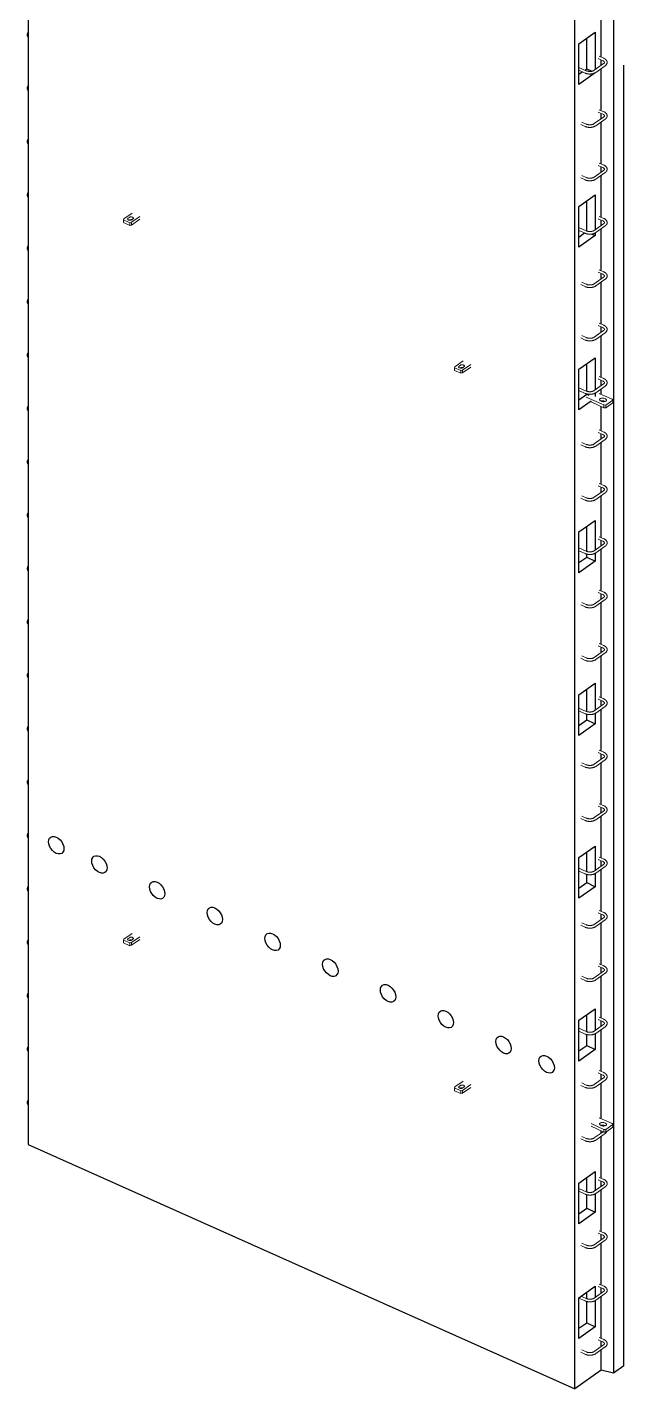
# Model space of a CAD drawing. Header units: millimetres. Extents: x -3238 to 16509, y 1067 to 21350.
# Drawn here: x 5379 to 7199, y 7953 to 12105 of the extents above; entities that cross this region are included whole.
import ezdxf

# ---------------------------------------------------------------- set-up
doc = ezdxf.new("R2010")
doc.units = ezdxf.units.MM
for name, color, linetype, lineweight in [('A-GENM', 13, 'Continuous', 18), ('A-WALL', 113, 'Continuous', 25), ('S-RBAR', 171, 'Continuous', 18)]:
    doc.layers.add(name, color=color, linetype=linetype, lineweight=lineweight)

# ---------------------------------------------------------------- blocks, each defined once
blk = doc.blocks.new('Rebar Bar - Part 2227165887-431004-3D Ortho')
at = {"layer": 'S-RBAR'}
blk.add_polyline3d([(10500.2, 16159.7, 0), (10499.8, 16159.1, 0), (10499.4, 16158.5, 0), (10499, 16157.9, 0), (10498.7, 16157.2, 0), (10498.3, 16156.6, 0), (10498.1, 16155.9, 0), (10497.9, 16155.2, 0), (10497.7, 16154.5, 0), (10497.6, 16153.8, 0), (10497.5, 16153, 0), (10497.5, 16152.3, 0), (10497.5, 16151.6, 0), (10497.6, 16150.8, 0), (10497.8, 16150.1, 0), (10498, 16149.4, 0), (10498.2, 16148.7, 0), (10498.5, 16148, 0), (10498.8, 16147.4, 0), (10499.1, 16146.8, 0), (10499.5, 16146.1, 0), (10500, 16145.6, 0), (10500.4, 16145, 0)], dxfattribs=at)
blk = doc.blocks.new('Rebar Bar - Part 2227165887-V4-3D Ortho')
at = {"layer": 'S-RBAR'}
blk.add_polyline3d([(10500.2, 11112.6, 0), (10499.8, 11112, 0), (10499.4, 11111.4, 0), (10499, 11110.8, 0), (10498.7, 11110.1, 0), (10498.3, 11109.5, 0), (10498.1, 11108.8, 0), (10497.9, 11108.1, 0), (10497.7, 11107.4, 0), (10497.6, 11106.6, 0), (10497.5, 11105.9, 0), (10497.5, 11105.2, 0), (10497.5, 11104.5, 0), (10497.6, 11103.7, 0), (10497.8, 11103, 0), (10498, 11102.3, 0), (10498.2, 11101.6, 0), (10498.5, 11100.9, 0), (10498.8, 11100.3, 0), (10499.1, 11099.6, 0), (10499.5, 11099, 0), (10500, 11098.4, 0), (10500, 11098.4, 0)], dxfattribs=at)
blk = doc.blocks.new('Rebar Bar - Part 3166313199-431004-3D Ortho')
at = {"layer": 'S-RBAR'}
for p, q in [((12238.9, 15428.4), (12253.2, 15422.1)), ((12256.4, 15429.4), (12242.5, 15435.6))]:
    blk.add_line(p, q, dxfattribs=at)
blk = doc.blocks.new('Rebar Bar - Part 2227165887-V5-3D Ortho')
at = {"layer": 'S-RBAR'}
for points in [[(12255.7, 15413.2, 0), (12256, 15413.5, 0), (12256.4, 15413.7, 0), (12256.7, 15414, 0), (12256.9, 15414.2, 0), (12257.2, 15414.5, 0), (12257.4, 15414.8, 0), (12257.6, 15415, 0), (12257.8, 15415.2, 0), (12257.9, 15415.5, 0), (12258, 15415.7, 0), (12258.1, 15415.9, 0), (12258.2, 15416.1, 0), (12258.2, 15416.3, 0), (12258.3, 15416.5, 0), (12258.3, 15416.6, 0), (12258.3, 15416.8, 0), (12258.3, 15417, 0), (12258.3, 15417.1, 0), (12258.3, 15417.3, 0), (12258.3, 15417.5, 0), (12258.2, 15417.6, 0), (12258.2, 15417.8, 0), (12258.1, 15418, 0), (12258, 15418.2, 0), (12257.8, 15418.5, 0), (12257.7, 15418.7, 0), (12257.5, 15418.9, 0), (12257.3, 15419.2, 0), (12257.1, 15419.4, 0), (12256.8, 15419.7, 0), (12256.6, 15420, 0), (12256.2, 15420.2, 0), (12255.9, 15420.5, 0), (12255.5, 15420.8, 0), (12255.1, 15421, 0), (12254.7, 15421.3, 0), (12254.3, 15421.5, 0), (12253.8, 15421.8, 0), (12253.3, 15422, 0), (12253.2, 15422.1, 0)], [(12260.3, 15406.7, 0), (12260.9, 15407.1, 0), (12261.5, 15407.6, 0), (12262.1, 15408.1, 0), (12262.6, 15408.6, 0), (12263.1, 15409.1, 0), (12263.6, 15409.7, 0), (12264, 15410.3, 0), (12264.5, 15410.9, 0), (12264.8, 15411.5, 0), (12265.2, 15412.1, 0), (12265.5, 15412.8, 0), (12265.7, 15413.5, 0), (12266, 15414.2, 0), (12266.1, 15414.9, 0), (12266.3, 15415.6, 0), (12266.3, 15416.3, 0), (12266.3, 15417.1, 0), (12266.3, 15417.8, 0), (12266.2, 15418.5, 0), (12266.1, 15419.3, 0), (12265.9, 15420, 0), (12265.6, 15420.6, 0), (12265.4, 15421.3, 0), (12265, 15422, 0), (12264.7, 15422.6, 0), (12264.3, 15423.2, 0), (12263.9, 15423.8, 0), (12263.4, 15424.4, 0), (12262.9, 15424.9, 0), (12262.4, 15425.5, 0), (12261.8, 15426, 0), (12261.3, 15426.5, 0), (12260.7, 15426.9, 0), (12260, 15427.4, 0), (12259.4, 15427.8, 0), (12258.7, 15428.2, 0), (12258, 15428.6, 0), (12257.3, 15428.9, 0), (12256.6, 15429.3, 0), (12256.4, 15429.4, 0)]]:
    blk.add_polyline3d(points, dxfattribs=at)
blk = doc.blocks.new('Rebar Bar - Part 981547073-431004-3D Ortho')
at = {"layer": 'S-RBAR'}
for p, q in [((12255.7, 15413.2), (12227.1, 15393)), ((12231.7, 15386.4), (12260.3, 15406.7))]:
    blk.add_line(p, q, dxfattribs=at)
blk = doc.blocks.new('Rebar Bar - Part 2227165887-V6-3D Ortho')
at = {"layer": 'S-RBAR'}
for points in [[(12231.7, 15386.4, 0), (12231, 15386, 0), (12230.4, 15385.6, 0), (12229.7, 15385.2, 0), (12229, 15384.8, 0), (12228.3, 15384.5, 0), (12227.5, 15384.1, 0), (12226.8, 15383.8, 0), (12226, 15383.5, 0), (12225.2, 15383.3, 0), (12224.4, 15383, 0), (12223.6, 15382.8, 0), (12222.8, 15382.6, 0), (12222, 15382.4, 0), (12221.1, 15382.2, 0), (12220.3, 15382, 0), (12219.4, 15381.9, 0), (12218.5, 15381.8, 0), (12217.7, 15381.7, 0), (12216.8, 15381.6, 0), (12215.9, 15381.5, 0), (12215, 15381.5, 0), (12214.1, 15381.5, 0), (12213.2, 15381.5, 0), (12212.3, 15381.5, 0), (12211.5, 15381.5, 0), (12210.6, 15381.6, 0), (12209.7, 15381.7, 0), (12208.8, 15381.8, 0), (12208, 15381.9, 0), (12207.1, 15382, 0), (12206.2, 15382.2, 0), (12205.4, 15382.4, 0), (12204.6, 15382.6, 0), (12203.7, 15382.8, 0), (12202.9, 15383, 0), (12202.1, 15383.3, 0), (12201.3, 15383.6, 0), (12200.6, 15383.9, 0), (12199.8, 15384.2, 0), (12199.6, 15384.3, 0)], [(12227.1, 15393, 0), (12226.7, 15392.7, 0), (12226.3, 15392.5, 0), (12225.8, 15392.2, 0), (12225.4, 15392, 0), (12224.9, 15391.7, 0), (12224.4, 15391.5, 0), (12223.8, 15391.3, 0), (12223.3, 15391.1, 0), (12222.7, 15390.8, 0), (12222.1, 15390.7, 0), (12221.5, 15390.5, 0), (12220.9, 15390.3, 0), (12220.2, 15390.2, 0), (12219.6, 15390, 0), (12218.9, 15389.9, 0), (12218.2, 15389.8, 0), (12217.6, 15389.7, 0), (12216.9, 15389.6, 0), (12216.2, 15389.6, 0), (12215.5, 15389.5, 0), (12214.8, 15389.5, 0), (12214, 15389.5, 0), (12213.3, 15389.5, 0), (12212.6, 15389.5, 0), (12211.9, 15389.5, 0), (12211.2, 15389.6, 0), (12210.5, 15389.6, 0), (12209.8, 15389.7, 0), (12209.1, 15389.8, 0), (12208.5, 15389.9, 0), (12207.8, 15390, 0), (12207.1, 15390.2, 0), (12206.5, 15390.3, 0), (12205.9, 15390.5, 0), (12205.3, 15390.7, 0), (12204.7, 15390.9, 0), (12204.1, 15391.1, 0), (12203.6, 15391.3, 0), (12203, 15391.5, 0), (12202.9, 15391.6, 0)]]:
    blk.add_polyline3d(points, dxfattribs=at)
blk = doc.blocks.new('Rebar Bar - Part 3131074535-V11-3D Ortho')
at = {"layer": 'S-RBAR'}
for p, q in [((12202.9, 13437.8), (12180, 13448)), ((12180, 13439.3), (12199.6, 13430.5))]:
    blk.add_line(p, q, dxfattribs=at)
blk = doc.blocks.new('Rebar Bar - Part 3131074535-V7-3D Ortho')
at = {"layer": 'S-RBAR'}
for p, q in [((12185.8, 15390.5), (12199.6, 15384.3)), ((12202.9, 15391.6), (12189, 15397.8))]:
    blk.add_line(p, q, dxfattribs=at)
blk = doc.blocks.new('Rebar Bar - Part 3166313199-V13-3D Ortho')
at = {"layer": 'S-RBAR'}
blk.add_line((12256.4, 8754.1), (12250.3, 8756.9), dxfattribs=at)
blk = doc.blocks.new('Rebar Bar - Part 2227165887-V14-3D Ortho')
at = {"layer": 'S-RBAR'}
blk.add_line((12256.6, 8754.1), (12256.4, 8754.1), dxfattribs=at)
blk.add_polyline3d([(12260.3, 8731.4, 0), (12260.9, 8731.9, 0), (12261.5, 8732.4, 0), (12262.1, 8732.9, 0), (12262.6, 8733.4, 0), (12263.1, 8733.9, 0), (12263.6, 8734.5, 0), (12264, 8735, 0), (12264.5, 8735.6, 0), (12264.8, 8736.3, 0), (12265.2, 8736.9, 0), (12265.5, 8737.6, 0)], dxfattribs=at)
blk = doc.blocks.new('Rebar Bar - Part 981547073-V15-3D Ortho')
at = {"layer": 'S-RBAR'}
for p, q in [((12254.1, 8736.8), (12227.1, 8717.8)), ((12231.7, 8711.2), (12260.3, 8731.4))]:
    blk.add_line(p, q, dxfattribs=at)
blk = doc.blocks.new('Rebar Bar - Part 3131074535-V16-3D Ortho')
at = {"layer": 'S-RBAR'}
for p, q in [((12180, 8229.4), (12199.6, 8220.6)), ((12202.9, 8227.9), (12186.6, 8235.2))]:
    blk.add_line(p, q, dxfattribs=at)
blk = doc.blocks.new('RR spread anchor face based - RR-SA-2_5-150-1876458-3D Ortho')
at = {"layer": 'A-GENM'}
for p, q in [((11802.2, 14834.5), (11801, 14831.4)), ((11801, 14831.4), (11820.6, 14822.7)), ((11801, 14823.1), (11801, 14831.4)), ((11827.1, 14852.1), (11802.2, 14834.5)), ((11815, 14836.3), (11818.7, 14838.9)), ((11818.7, 14830.7), (11818.1, 14830.2)), ((11825.7, 14824), (11850.6, 14841.6)), ((11850.6, 14833.3), (11825.7, 14815.7)), ((11829.7, 14834.1), (11826, 14831.4)), ((11820.6, 14814.4), (11801, 14823.1)), ((11820.6, 14822.7), (11825.7, 14824)), ((11820.6, 14814.4), (11820.6, 14822.7)), ((11825.7, 14815.7), (11820.6, 14814.4)), ((11825.7, 14824), (11825.7, 14815.7))]:
    blk.add_line(p, q, dxfattribs=at)
for points in [[(11826, 14831.4, 0), (11824.6, 14830.7, 0), (11823, 14830.2, 0), (11821.3, 14830, 0), (11819.4, 14830, 0), (11817.7, 14830.3, 0), (11816.1, 14830.8, 0), (11814.9, 14831.5, 0), (11814, 14832.4, 0), (11813.5, 14833.4, 0), (11813.6, 14834.4, 0), (11814.1, 14835.4, 0), (11815, 14836.3, 0)], [(11818.7, 14838.9, 0), (11820, 14839.7, 0), (11821.6, 14840.2, 0), (11823.4, 14840.4, 0), (11825.2, 14840.4, 0), (11827, 14840.1, 0), (11828.6, 14839.6, 0), (11829.8, 14838.8, 0), (11830.7, 14837.9, 0), (11831.2, 14836.9, 0), (11831.1, 14835.9, 0), (11830.6, 14834.9, 0), (11829.7, 14834.1, 0)], [(11826.6, 14831.9, 0), (11825.2, 14832.1, 0), (11823.4, 14832.1, 0), (11821.6, 14831.9, 0), (11820, 14831.4, 0), (11818.7, 14830.7, 0)]]:
    blk.add_polyline3d(points, dxfattribs=at)
blk = doc.blocks.new('RR spread anchor face based - RR-SA-3_0-200-1726827-3D Ortho')
at = {"layer": 'A-GENM'}
for p, q in [((12281.4, 8761.6), (12242.3, 8779.1)), ((12257.9, 8764.2), (12261, 8762.8)), ((12283.8, 8758.8), (12281.4, 8761.6)), ((12217.4, 8761.5), (12256.5, 8744)), ((12256.5, 8735.7), (12217.4, 8753.2)), ((12249.8, 8754.9), (12246.7, 8756.3)), ((12256.5, 8744), (12262, 8743.4)), ((12256.5, 8735.7), (12256.5, 8744)), ((12262, 8735.1), (12256.5, 8735.7)), ((12260.6, 8754.7), (12257.9, 8755.9)), ((12262, 8743.4), (12283.8, 8758.8)), ((12283.8, 8750.5), (12262, 8735.1)), ((12262, 8735.1), (12262, 8743.4)), ((12283.8, 8750.5), (12283.8, 8758.8))]:
    blk.add_line(p, q, dxfattribs=at)
for points in [[(12246.7, 8756.3, 0), (12245, 8757.2, 0), (12243.9, 8758.4, 0), (12243.3, 8759.7, 0), (12243.4, 8761, 0), (12244, 8762.3, 0), (12245.2, 8763.4, 0), (12246.9, 8764.3, 0), (12249, 8765, 0), (12251.3, 8765.3, 0), (12253.6, 8765.3, 0), (12255.9, 8764.9, 0), (12257.9, 8764.2, 0)], [(12261, 8762.8, 0), (12262.6, 8761.9, 0), (12263.8, 8760.7, 0), (12264.3, 8759.4, 0), (12264.3, 8758.1, 0), (12263.7, 8756.8, 0), (12262.5, 8755.7, 0), (12260.8, 8754.8, 0), (12258.7, 8754.2, 0), (12256.4, 8753.8, 0), (12254.1, 8753.9, 0), (12251.8, 8754.2, 0), (12249.8, 8754.9, 0)], [(12257.9, 8755.9, 0), (12255.9, 8756.6, 0), (12253.6, 8757, 0), (12251.3, 8757, 0), (12249, 8756.7, 0), (12247.1, 8756.1, 0)]]:
    blk.add_polyline3d(points, dxfattribs=at)
blk = doc.blocks.new('RR spread anchor face based - RR-SA-3_0-200-V19-3D Ortho')
at = {"layer": 'A-GENM'}
for p, q in [((12202.9, 10977.1), (12256.5, 10953.1)), ((12281.4, 10970.7), (12242.3, 10988.2)), ((12249.8, 10964), (12246.7, 10965.4)), ((12257.9, 10973.3), (12261, 10971.9)), ((12260.6, 10963.8), (12257.9, 10965)), ((12262, 10952.5), (12283.8, 10967.9)), ((12283.8, 10967.9), (12281.4, 10970.7)), ((12281.4, 10970.7), (12281.4, 10970.7)), ((12283.8, 10959.6), (12283.8, 10967.9)), ((12256.5, 10944.8), (12217.4, 10962.3)), ((12256.5, 10953.1), (12262, 10952.5)), ((12256.5, 10944.8), (12256.5, 10953.1)), ((12262, 10944.2), (12256.5, 10944.8)), ((12283.8, 10959.6), (12262, 10944.2)), ((12262, 10944.2), (12262, 10952.5))]:
    blk.add_line(p, q, dxfattribs=at)
for points in [[(12246.7, 10965.4, 0), (12245, 10966.4, 0), (12243.9, 10967.5, 0), (12243.3, 10968.8, 0), (12243.4, 10970.1, 0), (12244, 10971.4, 0), (12245.2, 10972.5, 0), (12246.9, 10973.4, 0), (12249, 10974.1, 0), (12251.3, 10974.4, 0), (12253.6, 10974.4, 0), (12255.9, 10974, 0), (12257.9, 10973.3, 0)], [(12257.9, 10965, 0), (12255.9, 10965.7, 0), (12253.6, 10966.1, 0), (12251.3, 10966.1, 0), (12249, 10965.8, 0), (12247.1, 10965.2, 0)], [(12261, 10971.9, 0), (12262.6, 10971, 0), (12263.8, 10969.8, 0), (12264.3, 10968.5, 0), (12264.3, 10967.2, 0), (12263.7, 10965.9, 0), (12262.5, 10964.8, 0), (12260.8, 10963.9, 0), (12258.7, 10963.3, 0), (12256.4, 10962.9, 0), (12254.1, 10963, 0), (12251.8, 10963.3, 0), (12249.8, 10964, 0)]]:
    blk.add_polyline3d(points, dxfattribs=at)

msp = doc.modelspace()

# ---------------------------------------------------------------- linework, layer by layer
at = {"layer": 'A-WALL'}
for p, q in [((5382.06953, 15585.24751), (5382.06953, 8697.37336)), ((7167.67035, 15492.30409), (7167.67035, 8000.36634)), ((7049.22687, 7952.80516), (7049.22687, 14912.2187)), ((7130.13828, 12013.81036), (7130.13828, 12142.22841)), ((7061.67478, 12055.06614), (7111.46641, 12090.23396)), ((7111.46641, 12090.23396), (7111.46641, 11975.88327)), ((7061.67478, 11930.95894), (7061.67478, 12055.06614)), ((7085.67488, 11978.74366), (7085.67488, 12072.01741)), ((7130.13828, 11989.09139), (7130.13828, 12005.14252)), ((7061.67478, 11961.79239), (7072.27318, 11969.27804)), ((7111.46641, 11966.12676), (7061.67478, 11930.95894)), ((7079.78877, 11974.5863), (7085.67488, 11978.74366)), ((7085.67488, 11978.74366), (7101.32521, 11971.08771)), ((7111.46641, 11966.45492), (7111.46641, 11966.12676)), ((7130.13828, 11851.00011), (7130.13828, 11979.41815)), ((7198.78851, 8022.3451), (7198.78851, 11989.63847)), ((7130.13828, 11826.28114), (7130.13828, 11842.33226)), ((7130.13828, 11688.18985), (7130.13828, 11816.6079)), ((7130.13828, 11663.47088), (7130.13828, 11679.52201)), ((7130.13828, 11525.37959), (7130.13828, 11653.79764)), ((7061.67478, 11558.63735), (7111.46641, 11593.80517)), ((7111.46641, 11593.80517), (7111.46641, 11487.45251)), ((7061.67478, 11434.53015), (7061.67478, 11558.63735)), ((7085.67488, 11483.70616), (7085.67488, 11575.58862)), ((7130.13828, 11500.66063), (7130.13828, 11516.71175)), ((7061.67478, 11465.36361), (7079.2062, 11477.74605)), ((7111.46641, 11469.69798), (7061.67478, 11434.53015)), ((7101.5003, 11474.57328), (7111.46641, 11469.69798)), ((7111.46641, 11478.01666), (7111.46641, 11469.69798)), ((7130.13828, 11362.56934), (7130.13828, 11490.98739)), ((7130.13828, 11337.85037), (7130.13828, 11353.67975)), ((7130.13828, 11199.75908), (7130.13828, 11328.14745)), ((7130.13828, 11175.04012), (7130.13828, 11191.09124)), ((7130.13828, 11036.94883), (7130.13828, 11165.36688)), ((7061.67478, 11062.20857), (7111.46641, 11097.37639)), ((7111.46641, 11097.37639), (7111.46641, 10999.02174)), ((7061.67478, 10938.10137), (7061.67478, 11062.20857)), ((7085.67488, 10995.2754), (7085.67488, 11079.15984)), ((7130.13828, 11012.22986), (7130.13828, 11028.28099)), ((7061.67478, 10968.93482), (7085.67488, 10985.88609)), ((7099.01851, 10964.47724), (7061.67478, 10938.10137)), ((7085.67488, 10985.88609), (7085.67488, 10986.91171)), ((7085.67488, 10985.88609), (7092.38068, 10982.6057)), ((7111.46641, 10989.5859), (7111.46641, 10979.39181)), ((7130.13828, 10985.40409), (7130.13828, 11002.55662)), ((7130.13828, 10964.59469), (7130.13828, 10965.63511)), ((7130.13828, 10874.13857), (7130.13828, 10948.42766)), ((7130.13828, 10849.4196), (7130.13828, 10865.47073)), ((7130.13828, 10711.32832), (7130.13828, 10839.74637)), ((7130.13828, 10686.60935), (7130.13828, 10702.66048)), ((7130.13828, 10548.51806), (7130.13828, 10676.93611)), ((7061.67478, 10565.77978), (7111.46641, 10600.9476)), ((7111.46641, 10600.9476), (7111.46641, 10510.59098)), ((7061.67478, 10441.67258), (7061.67478, 10565.77978)), ((7085.67488, 10506.84463), (7085.67488, 10582.73105)), ((7130.13828, 10523.79909), (7130.13828, 10539.85022)), ((7130.13828, 10385.70781), (7130.13828, 10514.12586)), ((7061.67478, 10472.50604), (7085.67488, 10489.4573)), ((7111.46641, 10476.84041), (7061.67478, 10441.67258)), ((7085.67488, 10489.4573), (7085.67488, 10498.48095)), ((7085.67488, 10489.4573), (7111.46641, 10476.84041)), ((7111.46641, 10501.15513), (7111.46641, 10476.84041)), ((7130.13828, 10360.98884), (7130.13828, 10377.03997)), ((7130.13828, 10222.89755), (7130.13828, 10351.3156)), ((7130.13828, 10198.17858), (7130.13828, 10214.22971)), ((7130.13828, 10060.0873), (7130.13828, 10188.50535)), ((7061.67478, 10069.351), (7111.46641, 10104.51882)), ((7111.46641, 10104.51882), (7111.46641, 10022.16021)), ((7061.67478, 9945.2438), (7061.67478, 10069.351)), ((7085.67488, 10018.41386), (7085.67488, 10086.30226)), ((7130.13828, 10035.36833), (7130.13828, 10051.41946)), ((7085.67488, 9993.02852), (7085.67488, 10010.05018)), ((7111.46641, 10012.72436), (7111.46641, 9980.41162)), ((7130.13828, 9897.27704), (7130.13828, 10025.69509)), ((7061.67478, 9976.07725), (7085.67488, 9993.02852)), ((7111.46641, 9980.41162), (7061.67478, 9945.2438)), ((7085.67488, 9993.02852), (7111.46641, 9980.41162)), ((7130.13828, 9872.80641), (7130.13828, 9888.6092)), ((7130.13828, 9734.46679), (7130.13828, 9862.88484)), ((7130.13828, 9709.74782), (7130.13828, 9725.79895)), ((7130.13828, 9571.65653), (7130.13828, 9700.07458)), ((7061.67478, 9572.92221), (7111.46641, 9608.09003)), ((7111.46641, 9608.09003), (7111.46641, 9533.72944)), ((7061.67478, 9448.81501), (7061.67478, 9572.92221)), ((7085.67488, 9529.9831), (7085.67488, 9589.87348)), ((7130.13828, 9546.93756), (7130.13828, 9562.98869)), ((7085.67488, 9496.59973), (7085.67488, 9521.61941)), ((7111.46641, 9524.2936), (7111.46641, 9483.98284)), ((7130.13828, 9408.84628), (7130.13828, 9537.26432)), ((7061.67478, 9479.64846), (7085.67488, 9496.59973)), ((7111.46641, 9483.98284), (7061.67478, 9448.81501)), ((7085.67488, 9496.59973), (7111.46641, 9483.98284)), ((7130.13828, 9384.12731), (7130.13828, 9400.17843)), ((7130.13828, 9246.03602), (7130.13828, 9374.45407)), ((7130.13828, 9221.31705), (7130.13828, 9237.36818)), ((7130.13828, 9083.22576), (7130.13828, 9211.64381)), ((7061.67478, 9076.49342), (7111.46641, 9111.66125)), ((7111.46641, 9111.66125), (7111.46641, 9045.29868)), ((7061.67478, 8952.38623), (7061.67478, 9076.49342)), ((7085.67488, 9041.55233), (7085.67488, 9093.44469)), ((7130.13828, 9058.5068), (7130.13828, 9074.55792)), ((7085.67488, 9000.17095), (7085.67488, 9033.18865)), ((7111.46641, 9035.86283), (7111.46641, 8987.55405)), ((7130.13828, 8920.41551), (7130.13828, 9048.83356)), ((7061.67478, 8983.21968), (7085.67488, 9000.17095)), ((7111.46641, 8987.55405), (7061.67478, 8952.38623)), ((7085.67488, 9000.17095), (7111.46641, 8987.55405)), ((7130.13828, 8895.69654), (7130.13828, 8911.74767)), ((7130.13828, 8776.296), (7130.13828, 8886.0233)), ((7130.13828, 8732.88629), (7130.13828, 8739.31957)), ((7130.13828, 8594.795), (7130.13828, 8723.21305)), ((5382.06953, 8697.37336), (7049.22687, 7952.80516)), ((7061.67478, 8580.06464), (7111.46641, 8615.23246)), ((7085.67488, 8553.12157), (7085.67488, 8597.01591)), ((7111.46641, 8615.23246), (7111.46641, 8556.86791)), ((7061.67478, 8455.95744), (7061.67478, 8580.06464)), ((7130.13828, 8570.07603), (7130.13828, 8586.12716)), ((7130.13828, 8431.98474), (7130.13828, 8560.40279)), ((7085.67488, 8503.74216), (7085.67488, 8544.75788)), ((7111.46641, 8547.43207), (7111.46641, 8491.12527)), ((7061.67478, 8486.79089), (7085.67488, 8503.74216)), ((7111.46641, 8491.12527), (7061.67478, 8455.95744)), ((7085.67488, 8503.74216), (7111.46641, 8491.12527)), ((7130.13828, 8407.26577), (7130.13828, 8423.3169)), ((7130.13828, 8269.17449), (7130.13828, 8397.59254)), ((7061.67478, 8230.49604), (7111.46641, 8265.66386)), ((7111.46641, 8265.66386), (7111.46641, 8231.2474)), ((7061.67478, 8106.38884), (7061.67478, 8230.49604)), ((7085.67488, 8227.50106), (7085.67488, 8247.44731)), ((7111.46641, 8221.81156), (7111.46641, 8141.55666)), ((7130.13828, 8244.45552), (7130.13828, 8260.50665)), ((7130.13828, 8106.36423), (7130.13828, 8234.78228)), ((7085.67488, 8154.17356), (7085.67488, 8219.13737)), ((7061.67478, 8137.22229), (7085.67488, 8154.17356)), ((7111.46641, 8141.55666), (7061.67478, 8106.38884)), ((7085.67488, 8154.17356), (7111.46641, 8141.55666)), ((7130.13828, 8081.64526), (7130.13828, 8097.69639)), ((7130.13828, 8009.96095), (7130.13828, 8071.97203)), ((7198.78851, 8022.3451), (7167.67035, 8000.36634)), ((7130.13828, 8009.95287), (7049.22687, 7952.80516)), ((7167.67035, 8000.36634), (7130.13828, 8009.95287))]:
    msp.add_line(p, q, dxfattribs=at)
for points in [[(5467.7755, 9585.76332, 0), (5461.69815, 9589.3233, 0), (5456.03496, 9594.3322, 0), (5451.17187, 9600.4487, 0), (5447.44028, 9607.25594, 0), (5445.09451, 9614.29005, 0), (5444.29441, 9621.07164, 0), (5445.09451, 9627.13857, 0), (5447.44028, 9632.07738, 0), (5451.17187, 9635.55151, 0), (5456.03496, 9637.3242, 0), (5461.69815, 9637.27464, 0), (5467.7755, 9635.4062, 0)], [(5467.7755, 9635.4062, 0), (5473.85286, 9631.84623, 0), (5479.51605, 9626.83732, 0), (5484.37914, 9620.72083, 0), (5488.11072, 9613.91358, 0), (5490.45649, 9606.87948, 0), (5491.25659, 9600.09789, 0), (5490.45649, 9594.03096, 0), (5488.11072, 9589.09214, 0), (5484.37914, 9585.61801, 0), (5479.51605, 9583.84533, 0), (5473.85286, 9583.89489, 0), (5467.7755, 9585.76332, 0)], [(5599.2696, 9527.03682, 0), (5593.19225, 9530.59679, 0), (5587.52906, 9535.6057, 0), (5582.66597, 9541.72219, 0), (5578.93438, 9548.52944, 0), (5576.58861, 9555.56354, 0), (5575.78851, 9562.34513, 0), (5576.58861, 9568.41206, 0), (5578.93438, 9573.35088, 0), (5582.66597, 9576.82501, 0), (5587.52906, 9578.59769, 0), (5593.19225, 9578.54813, 0), (5599.2696, 9576.6797, 0)], [(5599.2696, 9576.6797, 0), (5605.34696, 9573.11972, 0), (5611.01015, 9568.11082, 0), (5615.87324, 9561.99432, 0), (5619.60482, 9555.18708, 0), (5621.95059, 9548.15297, 0), (5622.75069, 9541.37138, 0), (5621.95059, 9535.30445, 0), (5619.60482, 9530.36564, 0), (5615.87324, 9526.89151, 0), (5611.01015, 9525.11882, 0), (5605.34696, 9525.16838, 0), (5599.2696, 9527.03682, 0)], [(5775.37777, 9448.38525, 0), (5769.30042, 9451.94522, 0), (5763.63723, 9456.95413, 0), (5758.77414, 9463.07062, 0), (5755.04255, 9469.87787, 0), (5752.69678, 9476.91197, 0), (5751.89669, 9483.69356, 0), (5752.69678, 9489.76049, 0), (5755.04255, 9494.69931, 0), (5758.77414, 9498.17344, 0), (5763.63723, 9499.94612, 0), (5769.30042, 9499.89656, 0), (5775.37777, 9498.02813, 0)], [(5775.37777, 9498.02813, 0), (5781.45513, 9494.46815, 0), (5787.11832, 9489.45925, 0), (5791.98141, 9483.34275, 0), (5795.71299, 9476.53551, 0), (5798.05877, 9469.5014, 0), (5798.85886, 9462.71981, 0), (5798.05877, 9456.65288, 0), (5795.71299, 9451.71407, 0), (5791.98141, 9448.23994, 0), (5787.11832, 9446.46725, 0), (5781.45513, 9446.51681, 0), (5775.37777, 9448.38525, 0)], [(5951.48594, 9369.73368, 0), (5945.40859, 9373.29365, 0), (5939.7454, 9378.30256, 0), (5934.88231, 9384.41905, 0), (5931.15072, 9391.2263, 0), (5928.80495, 9398.2604, 0), (5928.00486, 9405.04199, 0), (5928.80495, 9411.10892, 0), (5931.15072, 9416.04774, 0), (5934.88231, 9419.52187, 0), (5939.7454, 9421.29455, 0), (5945.40859, 9421.24499, 0), (5951.48594, 9419.37656, 0)], [(5951.48594, 9419.37656, 0), (5957.5633, 9415.81658, 0), (5963.22649, 9410.80768, 0), (5968.08958, 9404.69118, 0), (5971.82116, 9397.88393, 0), (5974.16694, 9390.84983, 0), (5974.96703, 9384.06824, 0), (5974.16694, 9378.00131, 0), (5971.82116, 9373.0625, 0), (5968.08958, 9369.58837, 0), (5963.22649, 9367.81568, 0), (5957.5633, 9367.86524, 0), (5951.48594, 9369.73368, 0)], [(6127.59411, 9291.08211, 0), (6121.51676, 9294.64208, 0), (6115.85357, 9299.65099, 0), (6110.99048, 9305.76748, 0), (6107.2589, 9312.57473, 0), (6104.91312, 9319.60883, 0), (6104.11303, 9326.39042, 0), (6104.91312, 9332.45735, 0), (6107.2589, 9337.39617, 0), (6110.99048, 9340.8703, 0), (6115.85357, 9342.64298, 0), (6121.51676, 9342.59342, 0), (6127.59411, 9340.72499, 0)], [(6127.59411, 9340.72499, 0), (6133.67147, 9337.16501, 0), (6139.33466, 9332.1561, 0), (6144.19775, 9326.03961, 0), (6147.92933, 9319.23236, 0), (6150.27511, 9312.19826, 0), (6151.0752, 9305.41667, 0), (6150.27511, 9299.34974, 0), (6147.92933, 9294.41093, 0), (6144.19775, 9290.9368, 0), (6139.33466, 9289.16411, 0), (6133.67147, 9289.21367, 0), (6127.59411, 9291.08211, 0)], [(6303.70229, 9212.43054, 0), (6297.62493, 9215.99051, 0), (6291.96174, 9220.99942, 0), (6287.09865, 9227.11591, 0), (6283.36707, 9233.92316, 0), (6281.02129, 9240.95726, 0), (6280.2212, 9247.73885, 0), (6281.02129, 9253.80578, 0), (6283.36707, 9258.7446, 0), (6287.09865, 9262.21872, 0), (6291.96174, 9263.99141, 0), (6297.62493, 9263.94185, 0), (6303.70229, 9262.07341, 0)], [(6303.70229, 9262.07341, 0), (6309.77964, 9258.51344, 0), (6315.44283, 9253.50453, 0), (6320.30592, 9247.38804, 0), (6324.03751, 9240.58079, 0), (6326.38328, 9233.54669, 0), (6327.18337, 9226.7651, 0), (6326.38328, 9220.69817, 0), (6324.03751, 9215.75935, 0), (6320.30592, 9212.28523, 0), (6315.44283, 9210.51254, 0), (6309.77964, 9210.5621, 0), (6303.70229, 9212.43054, 0)], [(6479.81046, 9133.77897, 0), (6473.7331, 9137.33894, 0), (6468.06991, 9142.34785, 0), (6463.20682, 9148.46434, 0), (6459.47524, 9155.27159, 0), (6457.12946, 9162.30569, 0), (6456.32937, 9169.08728, 0), (6457.12946, 9175.15421, 0), (6459.47524, 9180.09303, 0), (6463.00257, 9183.43965, 0)], [(6463.20682, 9183.56715, 0), (6468.06991, 9185.33984, 0), (6473.7331, 9185.29028, 0), (6479.81046, 9183.42184, 0)], [(6479.81046, 9183.42184, 0), (6485.88781, 9179.86187, 0), (6491.551, 9174.85296, 0), (6496.41409, 9168.73647, 0), (6500.14568, 9161.92922, 0), (6502.49145, 9154.89512, 0), (6503.29154, 9148.11353, 0), (6502.49145, 9142.0466, 0), (6500.14568, 9137.10778, 0), (6496.41409, 9133.63366, 0), (6491.551, 9131.86097, 0), (6485.88781, 9131.91053, 0), (6479.81046, 9133.77897, 0)], [(6655.91863, 9055.1274, 0), (6649.84127, 9058.68737, 0), (6644.17808, 9063.69628, 0), (6639.31499, 9069.81277, 0), (6635.58341, 9076.62002, 0), (6633.23764, 9083.65412, 0), (6632.43754, 9090.43571, 0), (6633.23764, 9096.50264, 0), (6635.58341, 9101.44146, 0), (6639.31499, 9104.91558, 0), (6644.17808, 9106.68827, 0), (6649.84127, 9106.63871, 0), (6655.91863, 9104.77027, 0)], [(6655.91863, 9104.77027, 0), (6661.99598, 9101.2103, 0), (6667.65917, 9096.20139, 0), (6672.52226, 9090.0849, 0), (6676.25385, 9083.27765, 0), (6678.59962, 9076.24355, 0), (6679.39972, 9069.46196, 0), (6678.59962, 9063.39503, 0), (6676.25385, 9058.45621, 0), (6672.52226, 9054.98209, 0), (6667.65917, 9053.2094, 0), (6661.99598, 9053.25896, 0), (6655.91863, 9055.1274, 0)], [(6832.0268, 8976.47582, 0), (6825.94944, 8980.0358, 0), (6820.28625, 8985.04471, 0), (6815.42316, 8991.1612, 0), (6811.69158, 8997.96845, 0), (6809.34581, 9005.00255, 0), (6808.54571, 9011.78414, 0), (6809.34581, 9017.85107, 0), (6811.69158, 9022.78988, 0), (6815.42316, 9026.26401, 0), (6820.28625, 9028.0367, 0), (6825.94944, 9027.98714, 0), (6832.0268, 9026.1187, 0)], [(6832.0268, 9026.1187, 0), (6838.10415, 9022.55873, 0), (6843.76734, 9017.54982, 0), (6848.63043, 9011.43333, 0), (6852.36202, 9004.62608, 0), (6854.70779, 8997.59198, 0), (6855.50789, 8990.81039, 0), (6854.70779, 8984.74346, 0), (6852.36202, 8979.80464, 0), (6848.63043, 8976.33052, 0), (6843.76734, 8974.55783, 0), (6838.10415, 8974.60739, 0), (6832.0268, 8976.47582, 0)], [(6963.5209, 8917.74932, 0), (6957.44354, 8921.30929, 0), (6951.78035, 8926.3182, 0), (6946.91726, 8932.43469, 0), (6943.18568, 8939.24194, 0), (6940.83991, 8946.27604, 0), (6940.03981, 8953.05763, 0), (6940.83991, 8959.12456, 0), (6943.18568, 8964.06338, 0), (6946.91726, 8967.53751, 0), (6951.78035, 8969.31019, 0), (6957.44354, 8969.26063, 0), (6963.5209, 8967.3922, 0)], [(6963.5209, 8967.3922, 0), (6969.59825, 8963.83222, 0), (6975.26144, 8958.82332, 0), (6980.12453, 8952.70683, 0), (6983.85612, 8945.89958, 0), (6986.20189, 8938.86548, 0), (6987.00199, 8932.08388, 0), (6986.20189, 8926.01695, 0), (6983.85612, 8921.07814, 0), (6980.12453, 8917.60401, 0), (6975.26144, 8915.83132, 0), (6969.59825, 8915.88089, 0), (6963.5209, 8917.74932, 0)]]:
    msp.add_polyline3d(points, dxfattribs=at)

# ---------------------------------------------------------------- block references
at = {"layer": 'A-GENM'}
for name, p in [('RR spread anchor face based - RR-SA-2_5-150-1876458-3D Ortho', (-6128.03229, -3313.64928)), ('RR spread anchor face based - RR-SA-2_5-150-1876458-3D Ortho', (-5118.34545, -3764.58496)), ('RR spread anchor face based - RR-SA-3_0-200-V19-3D Ortho', (-5118.34545, 0)), ('RR spread anchor face based - RR-SA-2_5-150-1876458-3D Ortho', (-6128.03229, -5510.34666)), ('RR spread anchor face based - RR-SA-2_5-150-1876458-3D Ortho', (-5118.34545, -5961.28233)), ('RR spread anchor face based - RR-SA-3_0-200-1726827-3D Ortho', (-5118.34545, 0))]:
    msp.add_blockref(name, p, dxfattribs=at)
at = {"layer": 'S-RBAR'}
for name, p in [('Rebar Bar - Part 2227165887-431004-3D Ortho', (-5118.34545, -4070.25638)), ('Rebar Bar - Part 3166313199-431004-3D Ortho', (-5118.34545, -3419.01536)), ('Rebar Bar - Part 2227165887-V5-3D Ortho', (-5118.34545, -3419.01536)), ('Rebar Bar - Part 3131074535-V11-3D Ortho', (-5118.34545, -1465.2923)), ('Rebar Bar - Part 2227165887-V6-3D Ortho', (-5118.34545, -3419.01536)), ('Rebar Bar - Part 981547073-431004-3D Ortho', (-5118.34545, -3419.01536)), ('Rebar Bar - Part 2227165887-431004-3D Ortho', (-5118.34545, -4233.06664)), ('Rebar Bar - Part 3166313199-431004-3D Ortho', (-5118.34545, -3581.82562)), ('Rebar Bar - Part 2227165887-V5-3D Ortho', (-5118.34545, -3581.82562)), ('Rebar Bar - Part 3131074535-V7-3D Ortho', (-5118.34545, -3581.82562)), ('Rebar Bar - Part 2227165887-V6-3D Ortho', (-5118.34545, -3581.82562)), ('Rebar Bar - Part 981547073-431004-3D Ortho', (-5118.34545, -3581.82562)), ('Rebar Bar - Part 2227165887-431004-3D Ortho', (-5118.34545, -4395.87689)), ('Rebar Bar - Part 981547073-431004-3D Ortho', (-5118.34545, -3744.63587)), ('Rebar Bar - Part 3166313199-431004-3D Ortho', (-5118.34545, -3744.63587)), ('Rebar Bar - Part 2227165887-V5-3D Ortho', (-5118.34545, -3744.63587)), ('Rebar Bar - Part 3131074535-V7-3D Ortho', (-5118.34545, -3744.63587)), ('Rebar Bar - Part 2227165887-V6-3D Ortho', (-5118.34545, -3744.63587)), ('Rebar Bar - Part 2227165887-431004-3D Ortho', (-5118.34545, -4558.68715)), ('Rebar Bar - Part 981547073-431004-3D Ortho', (-5118.34545, -3907.44613)), ('Rebar Bar - Part 3166313199-431004-3D Ortho', (-5118.34545, -3907.44613)), ('Rebar Bar - Part 2227165887-V5-3D Ortho', (-5118.34545, -3907.44613)), ('Rebar Bar - Part 3131074535-V11-3D Ortho', (-5118.34545, -1953.72306)), ('Rebar Bar - Part 2227165887-V6-3D Ortho', (-5118.34545, -3907.44613)), ('Rebar Bar - Part 2227165887-431004-3D Ortho', (-5118.34545, -4721.4974)), ('Rebar Bar - Part 981547073-431004-3D Ortho', (-5118.34545, -4070.25638)), ('Rebar Bar - Part 3166313199-431004-3D Ortho', (-5118.34545, -4070.25638)), ('Rebar Bar - Part 2227165887-V5-3D Ortho', (-5118.34545, -4070.25638)), ('Rebar Bar - Part 3131074535-V7-3D Ortho', (-5118.34545, -4070.25638)), ('Rebar Bar - Part 2227165887-V6-3D Ortho', (-5118.34545, -4070.25638)), ('Rebar Bar - Part 2227165887-431004-3D Ortho', (-5118.34545, -4884.30766)), ('Rebar Bar - Part 981547073-431004-3D Ortho', (-5118.34545, -4233.06664)), ('Rebar Bar - Part 3166313199-431004-3D Ortho', (-5118.34545, -4233.06664)), ('Rebar Bar - Part 2227165887-V5-3D Ortho', (-5118.34545, -4233.06664)), ('Rebar Bar - Part 3131074535-V7-3D Ortho', (-5118.34545, -4233.06664)), ('Rebar Bar - Part 2227165887-V6-3D Ortho', (-5118.34545, -4233.06664)), ('Rebar Bar - Part 2227165887-V4-3D Ortho', (-5118.34545, 0)), ('Rebar Bar - Part 3131074535-V11-3D Ortho', (-5118.34545, -2442.15383)), ('Rebar Bar - Part 981547073-431004-3D Ortho', (-5118.34545, -4395.87689)), ('Rebar Bar - Part 3166313199-431004-3D Ortho', (-5118.34545, -4395.87689)), ('Rebar Bar - Part 2227165887-V5-3D Ortho', (-5118.34545, -4395.87689)), ('Rebar Bar - Part 2227165887-V6-3D Ortho', (-5118.34545, -4395.87689)), ('Rebar Bar - Part 2227165887-431004-3D Ortho', (-5118.34545, -5209.92817)), ('Rebar Bar - Part 3131074535-V7-3D Ortho', (-5118.34545, -4558.68715)), ('Rebar Bar - Part 981547073-431004-3D Ortho', (-5118.34545, -4558.68715)), ('Rebar Bar - Part 3166313199-431004-3D Ortho', (-5118.34545, -4558.68715)), ('Rebar Bar - Part 2227165887-V5-3D Ortho', (-5118.34545, -4558.68715)), ('Rebar Bar - Part 2227165887-V6-3D Ortho', (-5118.34545, -4558.68715)), ('Rebar Bar - Part 2227165887-431004-3D Ortho', (-5118.34545, -5372.73843)), ('Rebar Bar - Part 3166313199-431004-3D Ortho', (-5118.34545, -4721.4974)), ('Rebar Bar - Part 3131074535-V7-3D Ortho', (-5118.34545, -4721.4974)), ('Rebar Bar - Part 981547073-431004-3D Ortho', (-5118.34545, -4721.4974)), ('Rebar Bar - Part 2227165887-V5-3D Ortho', (-5118.34545, -4721.4974)), ('Rebar Bar - Part 2227165887-V6-3D Ortho', (-5118.34545, -4721.4974)), ('Rebar Bar - Part 2227165887-431004-3D Ortho', (-5118.34545, -5535.54868)), ('Rebar Bar - Part 3166313199-431004-3D Ortho', (-5118.34545, -4884.30766)), ('Rebar Bar - Part 3131074535-V11-3D Ortho', (-5118.34545, -2930.5846)), ('Rebar Bar - Part 2227165887-V6-3D Ortho', (-5118.34545, -4884.30766)), ('Rebar Bar - Part 981547073-431004-3D Ortho', (-5118.34545, -4884.30766)), ('Rebar Bar - Part 2227165887-V5-3D Ortho', (-5118.34545, -4884.30766)), ('Rebar Bar - Part 2227165887-431004-3D Ortho', (-5118.34545, -5698.35894)), ('Rebar Bar - Part 3166313199-431004-3D Ortho', (-5118.34545, -5047.11791)), ('Rebar Bar - Part 2227165887-V5-3D Ortho', (-5118.34545, -5047.11791)), ('Rebar Bar - Part 3131074535-V7-3D Ortho', (-5118.34545, -5047.11791)), ('Rebar Bar - Part 2227165887-V6-3D Ortho', (-5118.34545, -5047.11791)), ('Rebar Bar - Part 981547073-431004-3D Ortho', (-5118.34545, -5047.11791)), ('Rebar Bar - Part 2227165887-431004-3D Ortho', (-5118.34545, -5861.16919)), ('Rebar Bar - Part 3166313199-431004-3D Ortho', (-5118.34545, -5209.92817)), ('Rebar Bar - Part 2227165887-V5-3D Ortho', (-5118.34545, -5209.92817)), ('Rebar Bar - Part 3131074535-V7-3D Ortho', (-5118.34545, -5209.92817)), ('Rebar Bar - Part 2227165887-V6-3D Ortho', (-5118.34545, -5209.92817)), ('Rebar Bar - Part 981547073-431004-3D Ortho', (-5118.34545, -5209.92817)), ('Rebar Bar - Part 2227165887-431004-3D Ortho', (-5118.34545, -6023.97945)), ('Rebar Bar - Part 3166313199-431004-3D Ortho', (-5118.34545, -5372.73843)), ('Rebar Bar - Part 2227165887-V5-3D Ortho', (-5118.34545, -5372.73843)), ('Rebar Bar - Part 3131074535-V11-3D Ortho', (-5118.34545, -3419.01536)), ('Rebar Bar - Part 2227165887-V6-3D Ortho', (-5118.34545, -5372.73843)), ('Rebar Bar - Part 981547073-431004-3D Ortho', (-5118.34545, -5372.73843)), ('Rebar Bar - Part 2227165887-431004-3D Ortho', (-5118.34545, -6186.7897)), ('Rebar Bar - Part 3166313199-431004-3D Ortho', (-5118.34545, -5535.54868)), ('Rebar Bar - Part 2227165887-V5-3D Ortho', (-5118.34545, -5535.54868)), ('Rebar Bar - Part 3131074535-V7-3D Ortho', (-5118.34545, -5535.54868)), ('Rebar Bar - Part 2227165887-V6-3D Ortho', (-5118.34545, -5535.54868)), ('Rebar Bar - Part 981547073-431004-3D Ortho', (-5118.34545, -5535.54868)), ('Rebar Bar - Part 2227165887-431004-3D Ortho', (-5118.34545, -6349.59996)), ('Rebar Bar - Part 3166313199-431004-3D Ortho', (-5118.34545, -5698.35894)), ('Rebar Bar - Part 2227165887-V5-3D Ortho', (-5118.34545, -5698.35894)), ('Rebar Bar - Part 3131074535-V7-3D Ortho', (-5118.34545, -5698.35894)), ('Rebar Bar - Part 2227165887-V6-3D Ortho', (-5118.34545, -5698.35894)), ('Rebar Bar - Part 981547073-431004-3D Ortho', (-5118.34545, -5698.35894)), ('Rebar Bar - Part 2227165887-431004-3D Ortho', (-5118.34545, -6512.41021)), ('Rebar Bar - Part 981547073-431004-3D Ortho', (-5118.34545, -5861.16919)), ('Rebar Bar - Part 3166313199-431004-3D Ortho', (-5118.34545, -5861.16919)), ('Rebar Bar - Part 2227165887-V5-3D Ortho', (-5118.34545, -5861.16919)), ('Rebar Bar - Part 3131074535-V11-3D Ortho', (-5118.34545, -3907.44613)), ('Rebar Bar - Part 2227165887-V6-3D Ortho', (-5118.34545, -5861.16919)), ('Rebar Bar - Part 2227165887-431004-3D Ortho', (-5118.34545, -6675.22047)), ('Rebar Bar - Part 981547073-431004-3D Ortho', (-5118.34545, -6023.97945)), ('Rebar Bar - Part 3166313199-431004-3D Ortho', (-5118.34545, -6023.97945)), ('Rebar Bar - Part 2227165887-V5-3D Ortho', (-5118.34545, -6023.97945)), ('Rebar Bar - Part 3131074535-V7-3D Ortho', (-5118.34545, -6023.97945)), ('Rebar Bar - Part 2227165887-V6-3D Ortho', (-5118.34545, -6023.97945)), ('Rebar Bar - Part 2227165887-431004-3D Ortho', (-5118.34545, -6838.03072)), ('Rebar Bar - Part 981547073-431004-3D Ortho', (-5118.34545, -6186.7897)), ('Rebar Bar - Part 3166313199-431004-3D Ortho', (-5118.34545, -6186.7897)), ('Rebar Bar - Part 2227165887-V5-3D Ortho', (-5118.34545, -6186.7897)), ('Rebar Bar - Part 3131074535-V7-3D Ortho', (-5118.34545, -6186.7897)), ('Rebar Bar - Part 2227165887-V6-3D Ortho', (-5118.34545, -6186.7897)), ('Rebar Bar - Part 2227165887-431004-3D Ortho', (-5118.34545, -7000.84098)), ('Rebar Bar - Part 981547073-431004-3D Ortho', (-5118.34545, -6349.59996)), ('Rebar Bar - Part 3166313199-431004-3D Ortho', (-5118.34545, -6349.59996)), ('Rebar Bar - Part 2227165887-V5-3D Ortho', (-5118.34545, -6349.59996)), ('Rebar Bar - Part 3131074535-V11-3D Ortho', (-5118.34545, -4395.87689)), ('Rebar Bar - Part 2227165887-V6-3D Ortho', (-5118.34545, -6349.59996)), ('Rebar Bar - Part 2227165887-431004-3D Ortho', (-5118.34545, -7163.65123)), ('Rebar Bar - Part 981547073-431004-3D Ortho', (-5118.34545, -6512.41021)), ('Rebar Bar - Part 3166313199-431004-3D Ortho', (-5118.34545, -6512.41021)), ('Rebar Bar - Part 2227165887-V5-3D Ortho', (-5118.34545, -6512.41021)), ('Rebar Bar - Part 3131074535-V7-3D Ortho', (-5118.34545, -6512.41021)), ('Rebar Bar - Part 2227165887-V6-3D Ortho', (-5118.34545, -6512.41021)), ('Rebar Bar - Part 2227165887-431004-3D Ortho', (-5118.34545, -7326.46149)), ('Rebar Bar - Part 3131074535-V7-3D Ortho', (-5118.34545, -6675.22047)), ('Rebar Bar - Part 981547073-V15-3D Ortho', (-5118.34545, 0)), ('Rebar Bar - Part 3166313199-V13-3D Ortho', (-5118.34545, 0)), ('Rebar Bar - Part 2227165887-V14-3D Ortho', (-5118.34545, 0)), ('Rebar Bar - Part 2227165887-V6-3D Ortho', (-5118.34545, -6675.22047)), ('Rebar Bar - Part 3166313199-431004-3D Ortho', (-5118.34545, -6838.03072)), ('Rebar Bar - Part 3131074535-V11-3D Ortho', (-5118.34545, -4884.30766)), ('Rebar Bar - Part 2227165887-V6-3D Ortho', (-5118.34545, -6838.03072)), ('Rebar Bar - Part 981547073-431004-3D Ortho', (-5118.34545, -6838.03072)), ('Rebar Bar - Part 2227165887-V5-3D Ortho', (-5118.34545, -6838.03072)), ('Rebar Bar - Part 3166313199-431004-3D Ortho', (-5118.34545, -7000.84098)), ('Rebar Bar - Part 3131074535-V7-3D Ortho', (-5118.34545, -7000.84098)), ('Rebar Bar - Part 2227165887-V6-3D Ortho', (-5118.34545, -7000.84098)), ('Rebar Bar - Part 981547073-431004-3D Ortho', (-5118.34545, -7000.84098)), ('Rebar Bar - Part 2227165887-V5-3D Ortho', (-5118.34545, -7000.84098)), ('Rebar Bar - Part 3166313199-431004-3D Ortho', (-5118.34545, -7163.65123)), ('Rebar Bar - Part 2227165887-V5-3D Ortho', (-5118.34545, -7163.65123)), ('Rebar Bar - Part 3131074535-V16-3D Ortho', (-5118.34545, 0)), ('Rebar Bar - Part 2227165887-V6-3D Ortho', (-5118.34545, -7163.65123)), ('Rebar Bar - Part 981547073-431004-3D Ortho', (-5118.34545, -7163.65123)), ('Rebar Bar - Part 3166313199-431004-3D Ortho', (-5118.34545, -7326.46149)), ('Rebar Bar - Part 2227165887-V5-3D Ortho', (-5118.34545, -7326.46149)), ('Rebar Bar - Part 3131074535-V7-3D Ortho', (-5118.34545, -7326.46149)), ('Rebar Bar - Part 2227165887-V6-3D Ortho', (-5118.34545, -7326.46149)), ('Rebar Bar - Part 981547073-431004-3D Ortho', (-5118.34545, -7326.46149))]:
    msp.add_blockref(name, p, dxfattribs=at)

doc.saveas('drawing.dxf')
